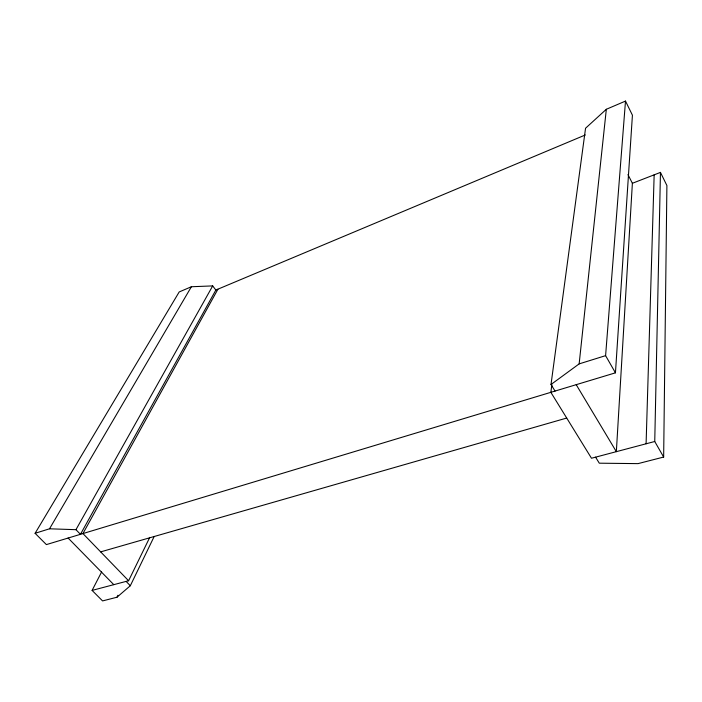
<?xml version="1.0" encoding="UTF-8"?>
<svg xmlns="http://www.w3.org/2000/svg" width="702" height="702" viewBox="0 0 702 702"><rect width="100%" height="100%" fill="white"/><g stroke="black" fill="none" stroke-linecap="round" stroke-linejoin="round"><path stroke-width="1.05" d="M595.594 457.16L599.289 463.188L638.03 463.627L663.653 457.055L666.9 185.539L660.459 172.394L632.379 183.292L616.347 451.667L576.21 384.678M663.653 457.055L654.747 441.497L660.459 172.394M646.094 443.787L654.159 174.842M35.1 533.292L49.517 528.799L75.956 529.685L80.458 534.319L215.856 290.04L212.688 285.907L191.392 286.741L179.194 291.953L35.1 533.292L46.393 544.603L615.443 372.832L632.423 115.198L625.5 101.079L606.326 109.284L585.556 128.229L551.009 384.494L555.036 391.067M615.443 372.832L605.598 355.651L625.5 101.079M551.009 384.494L579.15 363.882L606.326 109.284M551.869 384.731L550.859 392.33L591.488 458.239L654.747 441.497M101.632 571.928L92.094 590.408L102.58 600.921L116.98 597.226L130.318 585.74L154.212 536.433M92.094 590.408L128.598 580.747L149.763 537.399M116.98 597.226L117.945 595.261M217.945 289.163L82.941 533.564L128.598 580.747M75.956 529.685L212.688 285.907M49.517 528.799L191.392 286.741M215.856 290.04L585.301 134.977M579.15 363.882L605.598 355.651M100.667 551.877L566.707 418.05M68.12 538.039L113.794 584.661M126.114 581.405L130.318 585.74M627.957 174.579L632.379 183.292"/></g></svg>
